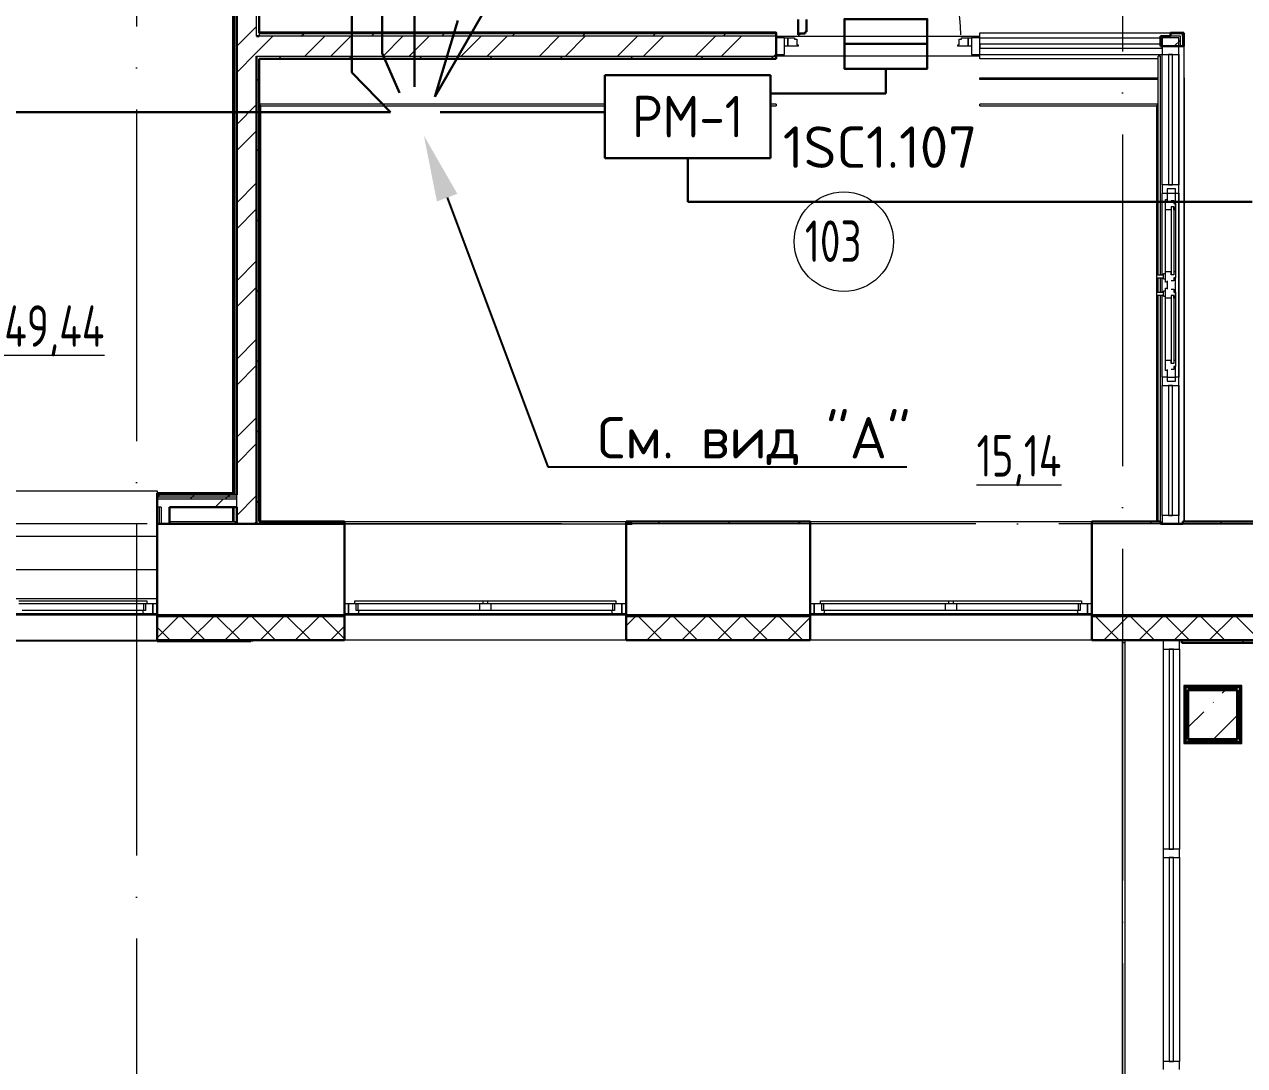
# Model space of a CAD drawing. Header units: millimetres. Extents: x -1073752 to 1436911, y -1379358 to 94781.
# Drawn here: x -1033743 to -1026380, y -920886 to -914608 of the extents above; entities that cross this region are included whole.
import ezdxf
from ezdxf import colors
from ezdxf.entities.mleader import LeaderData, LeaderLine
from ezdxf.enums import TextEntityAlignment as Align
from ezdxf.math import Vec2, Vec3

# ---------------------------------------------------------------- set-up
doc = ezdxf.new("R2010")
doc.units = ezdxf.units.MM
doc.set_wipeout_variables(frame=1)
doc.linetypes.add('ADSK_Линия сетки', pattern=[25, 20, -2.5, 0, -2.5])
for name, color, linetype, lineweight in [('_ Окна', 7, 'Continuous', 9), ('RC-Выноски', 7, 'Continuous', 0), ('RC-Прочее_оборудование', 1, 'Continuous', 30), ('АПС', 5, 'Continuous', 30), ('Витраж', 7, 'Continuous', 9), ('Двери', 252, 'Continuous', 9), ('Лестницы', 7, 'Continuous', 9), ('лс', 5, 'Continuous', 30), ('Марки помещений', 7, 'Continuous', 20), ('Несущие колонны', 7, 'Continuous', 18), ('Ограждение', 252, 'Continuous', 9), ('Окна', 7, 'Continuous', 9), ('Оси', 252, 'Continuous', 9), ('Панели витража', 7, 'Continuous', 9), ('Перекрытие', 252, 'Continuous', 18), ('Стены внутренние', 7, 'Continuous', 18), ('Стены наружные', 7, 'Continuous', 18), ('Стены штриховка', 7, 'Continuous', 9)]:
    doc.layers.add(name, color=color, linetype=linetype, lineweight=lineweight)
doc.layers.add('Двери открывание', color=7, linetype='Continuous', lineweight=9, true_color=0xc0c0c0)
doc.styles.add('GOST Common_3', font='', dxfattribs={"height": 3.5})
doc.styles.add('ICOCPEUR', font='isocpeur.ttf', dxfattribs={"height": 250})
doc.styles.add('ISOCPEUR', font='isocpeur.ttf', dxfattribs={"height": 250})
doc.styles.add('RubezhCAD', font='isocpeur.ttf')
doc.styles.get("Standard").update_dxf_attribs({"font": 'arial.ttf'})
doc.styles.get('GOST Common_3').set_extended_font_data('GOST 2.304 type A')
pattern_1 = [(0, (-46194.8, 96), (0, 600), []), (90, (-46194.8, 96), (-600, 4e-14), [])]

# ---------------------------------------------------------------- blocks, each defined once
blk = doc.blocks.new('1 этаж')
at = {"layer": 'Несущие колонны', "lineweight": 9, "true_color": 0x636466}
h = blk.add_hatch(dxfattribs=at)
h.set_pattern_fill('FP_10', color=251, angle=180, style=0, pattern_type=2)
h.set_pattern_definition([(45, (-32119.82, 96), (-224.5064, 224.5064), []), (45, (-31895.32, 96), (-224.5064, 224.5064), [396.875, -79.375, 3.353, -76.022])])
h.paths.add_polyline_path([(-34010.8, -21443.7), (-34010.8, -21143.7), (-34310.8, -21143.7), (-34310.8, -21443.7)])
at = {"layer": 'Ограждение', "true_color": 0x636466}
h = blk.add_hatch(dxfattribs=at)
h.set_pattern_fill('FP_25', color=251, style=0, pattern_type=2)
h.set_pattern_definition([(0, (-32119.8, 96), (0, 600), []), (90, (-32119.8, 96), (-600, 4e-14), [])])
h.paths.add_polyline_path([(-39500.4, -17183.7), (-36795.8, -17183.7), (-36795.8, -17178.7), (-39915.8, -17178.7), (-39915.8, -17183.7), (-39910.8, -17183.7)])
h = blk.add_hatch(dxfattribs=at)
h.set_pattern_fill('FP_29', color=251, style=0, pattern_type=2)
h.set_pattern_definition(pattern_1)
h.paths.add_polyline_path([(-35565.8, -17463.7), (-34490.8, -17463.7), (-34490.8, -17453.7), (-35565.8, -17453.7)])
h.paths.add_polyline_path([(-34335.8, -17458.7), (-34330.8, -17453.7), (-34335.8, -17453.7)])
h = blk.add_hatch(dxfattribs=at)
h.set_pattern_fill('FP_29', color=251, style=0, pattern_type=2)
h.set_pattern_definition(pattern_1)
h.paths.add_polyline_path([(-34335.8, -20128.7), (-34330.8, -20128.7), (-34330.8, -17453.7), (-34335.8, -17458.7), (-34335.8, -20123.7)])
at = {"layer": 'Стены наружные', "lineweight": 9, "true_color": 0x636466}
h = blk.add_hatch(dxfattribs=at)
h.set_pattern_fill('FP_41', color=251, style=0, pattern_type=2)
h.set_pattern_definition([(180, (-32119.82, 96), (-1e-14, -100), [])])
h.paths.add_polyline_path([(-66005.8, -20703.7), (-64730.8, -20703.7), (-64730.8, -20693.7), (-66005.8, -20693.7)])
h.paths.add_polyline_path([(2117.4, -20703.7), (2694.2, -20703.7), (2694.2, -20693.7), (1409.2, -20693.7), (1409.2, -20703.7)])
h.paths.add_polyline_path([(-63030.8, -20703.7), (-61880.8, -20703.7), (-61880.8, -20693.7), (-63030.8, -20693.7)])
h.paths.add_polyline_path([(-752.8, -20703.7), (-290.8, -20703.7), (-290.8, -20693.7), (-1390.8, -20693.7), (-1390.8, -20703.7)])
h.paths.add_polyline_path([(-60180.8, -20703.7), (-59050.8, -20703.7), (-59050.8, -20693.7), (-60180.8, -20693.7)])
h.paths.add_polyline_path([(-3623, -20703.7), (-3090.8, -20703.7), (-3090.8, -20693.7), (-4165.8, -20693.7), (-4165.8, -20703.7)])
h.paths.add_polyline_path([(-57350.8, -20703.7), (-56240.8, -20703.7), (-56240.8, -20693.7), (-57350.8, -20693.7)])
h.paths.add_polyline_path([(-5865.8, -20703.7), (-5865.8, -20693.7), (-6960.8, -20693.7), (-6960.8, -20703.7), (-6493.2, -20703.7)])
h.paths.add_polyline_path([(-54540.8, -20703.7), (-53450.8, -20703.7), (-53450.8, -20693.7), (-54540.8, -20693.7)])
h.paths.add_polyline_path([(-8660.8, -20703.7), (-8660.8, -20693.7), (-9765.8, -20693.7), (-9765.8, -20703.7), (-9363.4, -20703.7)])
h.paths.add_polyline_path([(-51750.8, -20703.7), (-50620.8, -20703.7), (-50620.8, -20693.7), (-51750.8, -20693.7)])
h.paths.add_polyline_path([(-11516, -20703.7), (-11465.8, -20703.7), (-11465.8, -20693.7), (-12545.8, -20693.7), (-12545.8, -20703.7), (-12233.6, -20703.7)])
h.paths.add_polyline_path([(-48920.8, -20703.7), (-47800.8, -20703.7), (-47800.8, -20693.7), (-48920.8, -20693.7)])
h.paths.add_polyline_path([(-14245.8, -20703.7), (-14245.8, -20693.7), (-15320.8, -20693.7), (-15320.8, -20703.7), (-14386.2, -20703.7)])
h.paths.add_polyline_path([(-46100.8, -20703.7), (-45030.8, -20703.7), (-45030.8, -20693.7), (-46100.8, -20693.7)])
h.paths.add_polyline_path([(-17256.4, -20703.7), (-17020.8, -20703.7), (-17020.8, -20693.7), (-18120.8, -20693.7), (-18120.8, -20703.7), (-17974, -20703.7)])
h.paths.add_polyline_path([(-43330.8, -20703.7), (-42230.8, -20703.7), (-42230.8, -20693.7), (-43330.8, -20693.7)])
h.paths.add_polyline_path([(-19820.8, -20703.7), (-19820.8, -20693.7), (-20920.8, -20693.7), (-20920.8, -20703.7), (-20126.6, -20703.7)])
h.paths.add_polyline_path([(-40530.8, -20703.7), (-39400.8, -20703.7), (-39400.8, -20693.7), (-40530.8, -20693.7)])
h.paths.add_polyline_path([(-22620.8, -20703.7), (-22620.8, -20693.7), (-23700.8, -20693.7), (-23700.8, -20703.7), (-22996.8, -20703.7)])
h.paths.add_polyline_path([(-25867, -20703.7), (-25400.8, -20703.7), (-25400.8, -20693.7), (-26500.8, -20693.7), (-26500.8, -20703.7), (-26498.8, -20703.7)])
h.paths.add_polyline_path([(-37700.8, -20703.7), (-36590.8, -20703.7), (-36590.8, -20693.7), (-37700.8, -20693.7)])
h.paths.add_polyline_path([(-28202.8, -20703.7), (-28200.8, -20703.7), (-28200.8, -20693.7), (-29240.8, -20693.7), (-29239.8, -20703.7), (-28378.4, -20703.7)])
h.paths.add_polyline_path([(-34890.8, -20703.7), (-33780.8, -20703.7), (-33780.8, -20693.7), (-34890.8, -20693.7)])
h.paths.add_polyline_path([(-30940.8, -20703.7), (-30940.8, -20693.7), (-32080.8, -20693.7), (-32079.8, -20703.7), (-31090.8, -20703.7)])
at = {"layer": '_ Окна', "color": 251, "lineweight": 18, "true_color": 0x636466}
for p, q in [((-34385.8, -18123.7), (-34435.8, -18123.7)), ((-34435.8, -18123.7), (-34435.8, -18194.7)), ((-34385.8, -18212.7), (-34385.8, -18123.7)), ((-34445.8, -18249.7), (-34445.8, -18187.7)), ((-34445.8, -18187.7), (-34435.8, -18187.7)), ((-34411.8, -18249.7), (-34445.8, -18249.7)), ((-34411.8, -18194.7), (-34395.8, -18194.7)), ((-34411.8, -18231.7), (-34411.8, -18249.7)), ((-34395.8, -18231.7), (-34411.8, -18231.7)), ((-34395.8, -18194.7), (-34395.8, -18212.7)), ((-34395.8, -18212.7), (-34385.8, -18212.7)), ((-34395.8, -18249.7), (-34395.8, -18231.7)), ((-34385.8, -18249.7), (-34395.8, -18249.7)), ((-34385.8, -18249.7), (-34385.8, -18212.7)), ((-34445.8, -18685.7), (-34445.8, -18623.7)), ((-34411.8, -18623.7), (-34445.8, -18623.7)), ((-34411.8, -18641.7), (-34411.8, -18623.7)), ((-34395.8, -18623.7), (-34395.8, -18641.7)), ((-34385.8, -18623.7), (-34395.8, -18623.7)), ((-34385.8, -18623.7), (-34385.8, -18660.7)), ((-34435.8, -18685.7), (-34445.8, -18685.7)), ((-34435.8, -18678.7), (-34435.8, -18728.7)), ((-34395.8, -18641.7), (-34411.8, -18641.7)), ((-34395.8, -18678.7), (-34411.8, -18678.7)), ((-34385.8, -18660.7), (-34395.8, -18660.7)), ((-34395.8, -18660.7), (-34395.8, -18678.7)), ((-34385.8, -18746.7), (-34385.8, -18660.7)), ((-34445.8, -18783.7), (-34445.8, -18721.7)), ((-34445.8, -18721.7), (-34435.8, -18721.7)), ((-34411.8, -18728.7), (-34395.8, -18728.7)), ((-34411.8, -18765.7), (-34411.8, -18783.7)), ((-34395.8, -18765.7), (-34411.8, -18765.7)), ((-34395.8, -18728.7), (-34395.8, -18746.7)), ((-34395.8, -18746.7), (-34385.8, -18746.7)), ((-34395.8, -18783.7), (-34395.8, -18765.7)), ((-34385.8, -18783.7), (-34385.8, -18746.7)), ((-34411.8, -18783.7), (-34445.8, -18783.7)), ((-34385.8, -18783.7), (-34395.8, -18783.7)), ((-34445.8, -19219.7), (-34445.8, -19157.7)), ((-34411.8, -19157.7), (-34445.8, -19157.7)), ((-34435.8, -19212.7), (-34435.8, -19283.7)), ((-34411.8, -19175.7), (-34411.8, -19157.7)), ((-34395.8, -19175.7), (-34411.8, -19175.7)), ((-34395.8, -19212.7), (-34411.8, -19212.7)), ((-34395.8, -19157.7), (-34395.8, -19175.7)), ((-34385.8, -19157.7), (-34395.8, -19157.7)), ((-34385.8, -19194.7), (-34395.8, -19194.7)), ((-34395.8, -19194.7), (-34395.8, -19212.7)), ((-34385.8, -19157.7), (-34385.8, -19194.7)), ((-34385.8, -19283.7), (-34385.8, -19194.7)), ((-34435.8, -19219.7), (-34445.8, -19219.7)), ((-34435.8, -19283.7), (-34385.8, -19283.7)), ((-40619.8, -20666.7), (-40615.2, -20683.7)), ((-40615.2, -20683.7), (-40555.8, -20683.7)), ((-40601.8, -20666.7), (-40613.8, -20666.7)), ((-40601.8, -20625.7), (-40601.8, -20666.7)), ((-40555.8, -20625.7), (-40593.8, -20625.7)), ((-40555.8, -20683.7), (-40555.8, -20625.7)), ((-39337.8, -20625.7), (-39375.8, -20625.7)), ((-39375.8, -20625.7), (-39375.8, -20683.7)), ((-39375.8, -20683.7), (-39316.4, -20683.7)), ((-39329.8, -20666.7), (-39329.8, -20625.7)), ((-39317.8, -20666.7), (-39329.8, -20666.7)), ((-39316.4, -20683.7), (-39311.8, -20666.7)), ((-37789.8, -20666.7), (-37785.2, -20683.7)), ((-37785.2, -20683.7), (-37725.8, -20683.7)), ((-37771.8, -20666.7), (-37783.8, -20666.7)), ((-37771.8, -20625.7), (-37771.8, -20666.7)), ((-37725.8, -20625.7), (-37763.8, -20625.7)), ((-37725.8, -20683.7), (-37725.8, -20625.7)), ((-36527.8, -20625.7), (-36565.8, -20625.7)), ((-36565.8, -20625.7), (-36565.8, -20683.7)), ((-36565.8, -20683.7), (-36506.4, -20683.7)), ((-36519.8, -20666.7), (-36519.8, -20625.7)), ((-36507.8, -20666.7), (-36519.8, -20666.7)), ((-36506.4, -20683.7), (-36501.8, -20666.7)), ((-34979.8, -20666.7), (-34975.2, -20683.7)), ((-34975.2, -20683.7), (-34915.8, -20683.7)), ((-34961.8, -20666.7), (-34973.8, -20666.7)), ((-34961.8, -20625.7), (-34961.8, -20666.7)), ((-34915.8, -20625.7), (-34953.8, -20625.7)), ((-34915.8, -20683.7), (-34915.8, -20625.7))]:
    blk.add_line(p, q, dxfattribs=at)
at = {"layer": '_ Окна', "color": 251, "true_color": 0x636466}
for p, q in [((-34435.8, -18148.7), (-34385.8, -18148.7)), ((-34411.8, -18231.7), (-34411.8, -18641.7)), ((-34395.8, -18231.7), (-34395.8, -18641.7)), ((-34411.8, -18765.7), (-34411.8, -19175.7)), ((-34395.8, -18765.7), (-34395.8, -19175.7)), ((-34435.8, -19258.7), (-34385.8, -19258.7)), ((-40530.8, -20625.7), (-40555.8, -20625.7)), ((-40555.8, -20625.7), (-40555.8, -20683.7)), ((-40555.8, -20683.7), (-40530.8, -20683.7)), ((-39375.8, -20625.7), (-39400.8, -20625.7)), ((-39400.8, -20683.7), (-39375.8, -20683.7)), ((-39375.8, -20683.7), (-39375.8, -20625.7)), ((-37700.8, -20625.7), (-37725.8, -20625.7)), ((-37725.8, -20625.7), (-37725.8, -20683.7)), ((-37725.8, -20683.7), (-37700.8, -20683.7)), ((-36565.8, -20625.7), (-36590.8, -20625.7)), ((-36590.8, -20683.7), (-36565.8, -20683.7)), ((-36565.8, -20683.7), (-36565.8, -20625.7)), ((-34890.8, -20625.7), (-34915.8, -20625.7)), ((-34915.8, -20625.7), (-34915.8, -20683.7)), ((-34915.8, -20683.7), (-34890.8, -20683.7))]:
    blk.add_line(p, q, dxfattribs=at)
at = {"layer": 'Витраж', "color": 251, "lineweight": 18, "true_color": 0x636466, "extrusion": (0, 0, -1)}
for p, q in [((-36745.8, -17213.7), (-36795.8, -17213.7)), ((-36795.8, -17213.7), (-36795.8, -17313.7)), ((-35565.8, -17213.7), (-35615.8, -17213.7)), ((-35565.8, -17313.7), (-35565.8, -17213.7)), ((-36745.8, -17313.7), (-36745.8, -17263.7)), ((-35615.8, -17263.7), (-35615.8, -17313.7)), ((-36795.8, -17313.7), (-36745.8, -17313.7)), ((-35615.8, -17313.7), (-35565.8, -17313.7)), ((-34465.8, -18098.7), (-34465.8, -18148.7)), ((-34365.8, -18098.7), (-34465.8, -18098.7)), ((-34365.8, -18148.7), (-34365.8, -18098.7)), ((-34465.8, -18148.7), (-34435.8, -18148.7)), ((-34385.8, -18148.7), (-34365.8, -18148.7)), ((-34465.8, -19258.7), (-34465.8, -19308.7)), ((-34435.8, -19258.7), (-34465.8, -19258.7)), ((-34365.8, -19258.7), (-34385.8, -19258.7)), ((-34365.8, -19308.7), (-34365.8, -19258.7)), ((-34465.8, -19308.7), (-34365.8, -19308.7)), ((-34465.8, -20093.7), (-34465.8, -20143.7)), ((-34365.8, -20093.7), (-34465.8, -20093.7)), ((-34365.8, -20143.7), (-34365.8, -20093.7)), ((-34465.8, -20143.7), (-34365.8, -20143.7)), ((-34360.8, -20849.7), (-34460.8, -20849.7)), ((-34460.8, -20849.7), (-34460.8, -20899.7)), ((-34460.8, -20899.7), (-34360.8, -20899.7)), ((-34360.8, -20899.7), (-34360.8, -20849.7)), ((-34360.8, -22104.7), (-34460.8, -22104.7)), ((-34460.8, -22104.7), (-34460.8, -22154.7)), ((-34460.8, -22154.7), (-34360.8, -22154.7)), ((-34360.8, -22154.7), (-34360.8, -22104.7)), ((-34360.8, -23384.7), (-34460.8, -23384.7)), ((-34460.8, -23384.7), (-34460.8, -23434.7)), ((-34360.8, -23434.7), (-34360.8, -23384.7))]:
    blk.add_line(p, q, dxfattribs=at)
at = {"layer": 'Витраж', "color": 251, "true_color": 0x636466}
for p, q in [((-35565.8, -17213.7), (-34475.8, -17213.7)), ((-35565.8, -17313.7), (-34465.8, -17313.7)), ((-34465.8, -18098.7), (-34465.8, -17313.7)), ((-34465.8, -18098.7), (-34465.8, -17313.7)), ((-34365.8, -17313.7), (-34365.8, -18098.7)), ((-34365.8, -18098.7), (-34365.8, -17313.7)), ((-34465.8, -18643.2), (-34465.8, -18148.7)), ((-34465.8, -18643.2), (-34465.8, -18148.7)), ((-34365.8, -18148.7), (-34365.8, -19258.7)), ((-34365.8, -19258.7), (-34365.8, -18148.7)), ((-34465.8, -18748.2), (-34465.8, -18659.2)), ((-34465.8, -18748.2), (-34465.8, -18659.2)), ((-34465.8, -19258.7), (-34465.8, -18764.2)), ((-34465.8, -19258.7), (-34465.8, -18764.2)), ((-34465.8, -20093.7), (-34465.8, -19308.7)), ((-34465.8, -20093.7), (-34465.8, -19308.7)), ((-34365.8, -19308.7), (-34365.8, -20093.7)), ((-34365.8, -20093.7), (-34365.8, -19308.7)), ((-34460.8, -20899.7), (-34460.8, -22104.7)), ((-34360.8, -20899.7), (-34360.8, -22104.7)), ((-34460.8, -22154.7), (-34460.8, -23384.7)), ((-34360.8, -22154.7), (-34360.8, -23384.7))]:
    blk.add_line(p, q, dxfattribs=at)
at = {"layer": 'Витраж', "color": 251, "lineweight": 18, "true_color": 0x636466}
for p, q in [((-34465.8, -17213.7), (-34465.8, -17313.7)), ((-34365.8, -17213.7), (-34465.8, -17213.7)), ((-34365.8, -17313.7), (-34365.8, -17213.7)), ((-34465.8, -17313.7), (-34365.8, -17313.7))]:
    blk.add_line(p, q, dxfattribs=at)
at = {"layer": 'Двери', "color": 251, "lineweight": 30, "true_color": 0x636466}
for p, q in [((-36661.8, -17195.7), (-36661.8, -17101.7)), ((-36611.8, -17101.7), (-36611.8, -17177.7)), ((-36653.8, -17195.7), (-36661.8, -17195.7)), ((-36653.8, -17186.7), (-36653.8, -17195.7)), ((-36619.8, -17186.7), (-36653.8, -17186.7)), ((-36619.8, -17177.7), (-36619.8, -17186.7)), ((-36611.8, -17177.7), (-36619.8, -17177.7))]:
    blk.add_line(p, q, dxfattribs=at)
at = {"layer": 'Двери', "color": 251, "true_color": 0x636466}
for p, q in [((-36745.8, -17213.7), (-36725.8, -17213.7)), ((-36745.8, -17263.7), (-36745.8, -17213.7)), ((-36725.8, -17213.7), (-36725.8, -17263.7)), ((-36725.8, -17213.7), (-36684.8, -17213.7)), ((-36725.8, -17263.7), (-36725.8, -17213.7)), ((-36684.8, -17213.7), (-36684.8, -17221.7)), ((-36684.8, -17221.7), (-36670.8, -17221.7)), ((-36670.8, -17221.7), (-36670.8, -17255.7)), ((-35690.8, -17221.7), (-35676.8, -17221.7)), ((-35690.8, -17255.7), (-35690.8, -17221.7)), ((-35676.8, -17221.7), (-35676.8, -17213.7)), ((-35676.8, -17213.7), (-35635.8, -17213.7)), ((-35635.8, -17213.7), (-35615.8, -17213.7)), ((-35635.8, -17263.7), (-35635.8, -17213.7)), ((-35635.8, -17213.7), (-35635.8, -17263.7)), ((-35615.8, -17213.7), (-35615.8, -17263.7)), ((-36725.8, -17263.7), (-36745.8, -17263.7)), ((-36661.8, -17263.7), (-36725.8, -17263.7)), ((-36670.8, -17255.7), (-36661.8, -17255.7)), ((-36661.8, -17255.7), (-36661.8, -17263.7)), ((-35699.8, -17255.7), (-35690.8, -17255.7)), ((-35699.8, -17263.7), (-35699.8, -17255.7)), ((-35635.8, -17263.7), (-35699.8, -17263.7)), ((-35615.8, -17263.7), (-35635.8, -17263.7))]:
    blk.add_line(p, q, dxfattribs=at)
at = {"layer": 'Двери открывание', "color": 251, "true_color": 0x636466}
blk.add_arc((-36679.8, -17195.7), 998, 0, 88.96655, dxfattribs=at)
at = {"layer": 'Лестницы', "color": 251, "true_color": 0x636466}
for p, q in [((-34690.8, -20845.7), (-34690.8, -24413.8)), ((-34460.8, -20849.7), (-34460.8, -20845.7))]:
    blk.add_line(p, q, dxfattribs=at)
at = {"layer": 'Марки помещений', "color": 251, "true_color": 0x636466}
blk.add_circle((-36387.1, -18441.9), 300, dxfattribs=at)
at = {"layer": 'Несущие колонны', "color": 251, "lineweight": 40, "true_color": 0x636466}
for p, q in [((-34310.8, -21143.7), (-34310.8, -21443.7)), ((-34010.8, -21143.7), (-34310.8, -21143.7)), ((-34310.8, -21443.7), (-34310.8, -21143.7)), ((-34310.8, -21143.7), (-34010.8, -21143.7)), ((-34010.8, -21443.7), (-34010.8, -21143.7)), ((-34010.8, -21143.7), (-34010.8, -21443.7)), ((-34310.8, -21443.7), (-34010.8, -21443.7)), ((-34010.8, -21443.7), (-34310.8, -21443.7))]:
    blk.add_line(p, q, dxfattribs=at)
at = {"layer": 'Ограждение', "color": 251, "true_color": 0x636466}
for p, q in [((-40075.8, -15478.7), (-40075.8, -19958.8)), ((-36795.8, -17178.7), (-39915.8, -17178.7)), ((-36795.8, -17178.7), (-36795.8, -17183.7)), ((-35565.8, -17463.7), (-35565.8, -17453.7)), ((-35565.8, -17453.7), (-34490.8, -17453.7)), ((-34490.8, -17463.7), (-35565.8, -17463.7)), ((-34335.8, -17453.7), (-34330.8, -17453.7)), ((-34330.8, -17453.7), (-34335.8, -17458.7)), ((-34330.8, -20128.7), (-34330.8, -17453.7)), ((-36795.8, -17613.7), (-39915.8, -17613.7)), ((-39915.8, -17613.7), (-39905.8, -17623.7)), ((-39905.8, -17623.7), (-36795.8, -17623.7)), ((-39905.8, -20128.7), (-39905.8, -17623.7)), ((-36795.8, -17613.7), (-36795.8, -17623.7)), ((-35565.8, -17623.7), (-35565.8, -17613.7)), ((-34490.8, -17613.7), (-35565.8, -17613.7)), ((-35565.8, -17623.7), (-34500.8, -17623.7)), ((-34490.8, -17613.7), (-34500.8, -17623.7)), ((-34500.8, -17623.7), (-34500.8, -20128.7)), ((-42230.8, -19943.7), (-40530.8, -19943.7)), ((-40530.8, -19943.7), (-40530.8, -19958.7)), ((-40075.8, -20043.7), (-40075.8, -20128.7)), ((-40065.8, -20128.7), (-40065.8, -20043.7)), ((-42230.8, -20218.7), (-40530.8, -20218.7)), ((-42230.8, -20418.7), (-40530.8, -20418.7)), ((-42230.8, -20593.7), (-40530.8, -20593.7)), ((-34335.8, -21118.7), (-34335.8, -21468.7)), ((-33985.8, -21118.7), (-34335.8, -21118.7)), ((-34325.8, -21128.7), (-34335.8, -21118.7)), ((-33985.8, -21118.7), (-33995.8, -21128.7)), ((-33985.8, -21468.7), (-33985.8, -21118.7)), ((-34335.8, -21468.7), (-34325.8, -21458.7)), ((-34335.8, -21468.7), (-33985.8, -21468.7)), ((-33985.8, -21468.7), (-33995.8, -21458.7))]:
    blk.add_line(p, q, dxfattribs=at)
at = {"layer": 'Окна', "color": 251, "true_color": 0x636466}
for p, q in [((-34445.8, -18623.7), (-34445.8, -18249.7)), ((-34385.8, -18212.7), (-34385.8, -18660.7)), ((-34385.8, -18249.7), (-34385.8, -18623.7)), ((-34498.8, -18659.2), (-34498.8, -18643.2)), ((-34458.8, -18643.2), (-34498.8, -18643.2)), ((-34498.8, -18659.2), (-34458.8, -18659.2)), ((-34458.8, -18666.2), (-34458.8, -18636.2)), ((-34445.8, -18636.2), (-34458.8, -18636.2)), ((-34458.8, -18666.2), (-34445.8, -18666.2)), ((-34498.8, -18764.2), (-34498.8, -18748.2)), ((-34458.8, -18748.2), (-34498.8, -18748.2)), ((-34498.8, -18764.2), (-34458.8, -18764.2)), ((-34458.8, -18771.2), (-34458.8, -18741.2)), ((-34445.8, -18741.2), (-34458.8, -18741.2)), ((-34458.8, -18771.2), (-34445.8, -18771.2)), ((-34385.8, -18746.7), (-34385.8, -19194.7)), ((-34445.8, -19157.7), (-34445.8, -18783.7)), ((-34385.8, -18783.7), (-34385.8, -19157.7)), ((-41365.8, -20608.7), (-40593.8, -20608.7)), ((-40593.8, -20608.7), (-40593.8, -20625.7)), ((-39337.8, -20608.7), (-38565.8, -20608.7)), ((-39337.8, -20625.7), (-39337.8, -20608.7)), ((-38565.8, -20608.7), (-38535.8, -20608.7)), ((-38565.8, -20608.7), (-38565.8, -20625.7)), ((-38535.8, -20608.7), (-37763.8, -20608.7)), ((-38535.8, -20625.7), (-38535.8, -20608.7)), ((-37763.8, -20608.7), (-37763.8, -20625.7)), ((-36527.8, -20608.7), (-35755.8, -20608.7)), ((-36527.8, -20625.7), (-36527.8, -20608.7)), ((-35755.8, -20608.7), (-35725.8, -20608.7)), ((-35755.8, -20608.7), (-35755.8, -20625.7)), ((-35725.8, -20608.7), (-34953.8, -20608.7)), ((-35725.8, -20625.7), (-35725.8, -20608.7)), ((-34953.8, -20608.7), (-34953.8, -20625.7)), ((-42146.4, -20683.7), (-40615.2, -20683.7)), ((-40593.8, -20625.7), (-41365.8, -20625.7)), ((-40613.8, -20666.7), (-41345.8, -20666.7)), ((-40613.8, -20625.7), (-40613.8, -20666.7)), ((-38565.8, -20625.7), (-39337.8, -20625.7)), ((-39317.8, -20666.7), (-39317.8, -20625.7)), ((-38585.8, -20666.7), (-39317.8, -20666.7)), ((-39316.4, -20683.7), (-37785.2, -20683.7)), ((-38585.8, -20625.7), (-38585.8, -20666.7)), ((-38515.8, -20666.7), (-38585.8, -20666.7)), ((-38535.8, -20625.7), (-38565.8, -20625.7)), ((-37763.8, -20625.7), (-38535.8, -20625.7)), ((-38515.8, -20666.7), (-38515.8, -20625.7)), ((-37783.8, -20666.7), (-38515.8, -20666.7)), ((-37783.8, -20625.7), (-37783.8, -20666.7)), ((-35755.8, -20625.7), (-36527.8, -20625.7)), ((-36507.8, -20666.7), (-36507.8, -20625.7)), ((-35775.8, -20666.7), (-36507.8, -20666.7)), ((-36506.4, -20683.7), (-34975.2, -20683.7)), ((-35775.8, -20625.7), (-35775.8, -20666.7)), ((-35705.8, -20666.7), (-35775.8, -20666.7)), ((-35725.8, -20625.7), (-35755.8, -20625.7)), ((-34953.8, -20625.7), (-35725.8, -20625.7)), ((-35705.8, -20666.7), (-35705.8, -20625.7)), ((-34973.8, -20666.7), (-35705.8, -20666.7)), ((-34973.8, -20625.7), (-34973.8, -20666.7))]:
    blk.add_line(p, q, dxfattribs=at)
at = {"layer": 'Оси', "color": 251, "linetype": 'ADSK_Линия сетки', "ltscale": 100, "true_color": 0x636466}
for p, q in [((-34705.8, 32206.9), (-34705.8, -33769.9)), ((-40655.8, -2643.7), (-40655.8, -33769.9)), ((4411.5, -20143.7), (-72528.1, -20143.7))]:
    blk.add_line(p, q, dxfattribs=at)
at = {"layer": 'Панели витража', "color": 251, "lineweight": 18, "true_color": 0x636466}
for p, q in [((-34465.8, -17251.2), (-35565.8, -17251.2)), ((-35565.8, -17251.2), (-35565.8, -17276.2)), ((-35565.8, -17276.2), (-34465.8, -17276.2)), ((-34465.8, -17276.2), (-34465.8, -17251.2)), ((-34428.3, -17313.7), (-34428.3, -18098.7)), ((-34403.3, -17313.7), (-34428.3, -17313.7)), ((-34403.3, -18098.7), (-34403.3, -17313.7)), ((-34428.3, -18098.7), (-34403.3, -18098.7)), ((-34428.3, -19308.7), (-34428.3, -20093.7)), ((-34403.3, -19308.7), (-34428.3, -19308.7)), ((-34403.3, -20093.7), (-34403.3, -19308.7)), ((-34428.3, -20093.7), (-34403.3, -20093.7)), ((-34398.3, -20899.7), (-34423.3, -20899.7)), ((-34423.3, -20899.7), (-34423.3, -22104.7)), ((-34398.3, -22104.7), (-34398.3, -20899.7)), ((-34423.3, -22104.7), (-34398.3, -22104.7)), ((-34398.3, -22154.7), (-34423.3, -22154.7)), ((-34423.3, -22154.7), (-34423.3, -23384.7)), ((-34398.3, -23384.7), (-34398.3, -22154.7)), ((-34423.3, -23384.7), (-34398.3, -23384.7))]:
    blk.add_line(p, q, dxfattribs=at)
at = {"layer": 'Перекрытие', "color": 251, "ltscale": 100, "true_color": 0x636466}
blk.add_line((-34360.8, -20845.7), (-34360.8, -20849.7), dxfattribs=at)
at = {"layer": 'Стены внутренние', "color": 251, "lineweight": 30, "true_color": 0x636466}
for p, q in [((-40530.8, -20143.7), (-40530.8, -20693.7)), ((-40050.8, -20143.7), (-40455.8, -20143.7)), ((-39400.8, -20693.7), (-39400.8, -20143.7)), ((-37663.3, -20143.7), (-37700.8, -20143.7)), ((-37700.8, -20143.7), (-37700.8, -20693.7)), ((-36590.8, -20693.7), (-36590.8, -20143.7)), ((-34890.8, -20143.7), (-34890.8, -20693.7)), ((-34340.8, -20143.7), (-34475.8, -20143.7)), ((-40530.8, -20693.7), (-39400.8, -20693.7)), ((-40530.8, -20703.7), (-40530.8, -20845.7)), ((-39400.8, -20845.7), (-39400.8, -20703.7)), ((-37700.8, -20693.7), (-36590.8, -20693.7)), ((-37700.8, -20703.7), (-37700.8, -20845.7)), ((-36590.8, -20845.7), (-36590.8, -20703.7)), ((-34890.8, -20693.7), (-33780.8, -20693.7)), ((-34890.8, -20703.7), (-34890.8, -20845.7)), ((-40530.8, -20845.7), (-39400.8, -20845.7)), ((-37700.8, -20845.7), (-36590.8, -20845.7)), ((-34890.8, -20845.7), (-34348.3, -20845.7))]:
    blk.add_line(p, q, dxfattribs=at)
at = {"layer": 'Стены внутренние', "color": 251, "true_color": 0x636466}
for p, q in [((-39400.8, -20143.7), (-37700.8, -20143.7)), ((-36590.8, -20143.7), (-37663.3, -20143.7)), ((-34475.8, -20143.7), (-34890.8, -20143.7)), ((-33735.8, -20143.7), (-34340.8, -20143.7)), ((-40530.8, -20693.7), (-42230.8, -20693.7)), ((-37700.8, -20693.7), (-39400.8, -20693.7)), ((-34890.8, -20693.7), (-36590.8, -20693.7)), ((-37700.8, -20845.7), (-39400.8, -20845.7)), ((-34890.8, -20845.7), (-36590.8, -20845.7))]:
    blk.add_line(p, q, dxfattribs=at)
at = {"layer": 'Стены внутренние', "color": 251, "linetype": 'Continuous', "lineweight": 9, "true_color": 0x636466}
for p, q in [((-40528.8, -20828.8), (-40403.8, -20703.7)), ((-40242.2, -20843.7), (-40382.2, -20703.7)), ((-40331.6, -20843.7), (-40191.6, -20703.7)), ((-40030.1, -20843.7), (-40170.1, -20703.7)), ((-40119.5, -20843.7), (-39979.5, -20703.7)), ((-39817.9, -20843.7), (-39957.9, -20703.7)), ((-39907.4, -20843.7), (-39767.4, -20703.7)), ((-39605.8, -20843.7), (-39745.8, -20703.7)), ((-39695.2, -20843.7), (-39555.2, -20703.7)), ((-39402.8, -20834.6), (-39533.7, -20703.7)), ((-39483.1, -20843.7), (-39400.8, -20761.4)), ((-37700.8, -20758.5), (-37646, -20703.7)), ((-37484.5, -20843.7), (-37624.5, -20703.7)), ((-37573.9, -20843.7), (-37433.9, -20703.7)), ((-37272.3, -20843.7), (-37412.3, -20703.7)), ((-37361.8, -20843.7), (-37221.8, -20703.7)), ((-37060.2, -20843.7), (-37200.2, -20703.7)), ((-37149.7, -20843.7), (-37009.7, -20703.7)), ((-36848.1, -20843.7), (-36988.1, -20703.7)), ((-36937.5, -20843.7), (-36797.5, -20703.7)), ((-36635.9, -20843.7), (-36775.9, -20703.7)), ((-36725.4, -20843.7), (-36592.8, -20711.1)), ((-34888.8, -20704.2), (-34888.3, -20703.7)), ((-34726.7, -20843.7), (-34866.7, -20703.7)), ((-34816.2, -20843.7), (-34676.2, -20703.7)), ((-34514.6, -20843.7), (-34654.6, -20703.7)), ((-34604.1, -20843.7), (-34464.1, -20703.7)), ((-34302.5, -20843.7), (-34442.5, -20703.7)), ((-34391.9, -20843.7), (-34251.9, -20703.7)), ((-34090.4, -20843.7), (-34230.4, -20703.7)), ((-34179.8, -20843.7), (-34039.8, -20703.7)), ((-33878.2, -20843.7), (-34018.2, -20703.7)), ((-40454.3, -20843.7), (-40530.8, -20767.2)), ((-40530.8, -20833.6), (-40528.8, -20833.6)), ((-40495.3, -20845.7), (-40496.4, -20843.7)), ((-39908.7, -20845.7), (-39909.8, -20843.7)), ((-37696.6, -20843.7), (-37700.8, -20839.5)), ((-37093.1, -20845.7), (-37094.2, -20843.7)), ((-34629.4, -20845.7), (-34630.6, -20843.7))]:
    blk.add_line(p, q, dxfattribs=at)
at = {"layer": 'Стены наружные', "color": 251, "lineweight": 30, "true_color": 0x636466}
for p, q in [((-39915.8, -17183.7), (-39915.8, -13823.7)), ((-40050.8, -14513.7), (-40050.8, -19968.7)), ((-40070.8, -15203.7), (-40070.8, -19958.7)), ((-40065.8, -15203.7), (-40065.8, -19963.7)), ((-39915.8, -17203.7), (-39930.8, -17203.7)), ((-36795.8, -17183.7), (-39915.8, -17183.7)), ((-36795.8, -17338.7), (-36795.8, -17183.7)), ((-34475.8, -17203.7), (-34475.8, -17263.7)), ((-34415.8, -17203.7), (-34475.8, -17203.7)), ((-34415.8, -17183.7), (-34415.8, -17203.7)), ((-34335.8, -17183.7), (-34415.8, -17183.7)), ((-34340.8, -17203.7), (-34340.8, -17188.7)), ((-34335.8, -17263.7), (-34335.8, -17183.7)), ((-34475.8, -17263.7), (-34335.8, -17263.7)), ((-39930.8, -20143.7), (-39930.8, -17323.7)), ((-39915.8, -17338.7), (-36795.8, -17338.7)), ((-39915.8, -20128.7), (-39915.8, -17338.7)), ((-40530.8, -19958.7), (-40530.8, -20143.7)), ((-40070.8, -19958.7), (-40530.8, -19958.7)), ((-40455.8, -20043.7), (-40050.8, -20043.7)), ((-40455.8, -20143.7), (-40455.8, -20043.7)), ((-40050.8, -20043.7), (-40050.8, -20143.7)), ((-40530.8, -20143.7), (-40455.8, -20143.7)), ((-40050.8, -20143.7), (-39400.8, -20143.7)), ((-39400.8, -20128.7), (-39915.8, -20128.7)), ((-39400.8, -20143.7), (-39400.8, -20128.7)), ((-36590.8, -20128.7), (-37700.8, -20128.7)), ((-37700.8, -20128.7), (-37700.8, -20143.7)), ((-36590.8, -20143.7), (-36590.8, -20128.7)), ((-34475.8, -20128.7), (-34890.8, -20128.7)), ((-34890.8, -20128.7), (-34890.8, -20143.7)), ((-34475.8, -20143.7), (-34475.8, -20128.7)), ((-33780.8, -20128.7), (-34340.8, -20128.7)), ((-34340.8, -20128.7), (-34340.8, -20143.7)), ((-39400.8, -20693.7), (-40530.8, -20693.7)), ((-40530.8, -20693.7), (-40530.8, -20703.7)), ((-39400.8, -20703.7), (-39400.8, -20693.7)), ((-36590.8, -20693.7), (-37700.8, -20693.7)), ((-37700.8, -20693.7), (-37700.8, -20703.7)), ((-36590.8, -20703.7), (-36590.8, -20693.7)), ((-33780.8, -20693.7), (-34890.8, -20693.7)), ((-34890.8, -20693.7), (-34890.8, -20703.7)), ((-40530.8, -20845.7), (-40530.8, -20850.7)), ((-40530.8, -20850.7), (-39965.8, -20850.7)), ((-39965.8, -20850.7), (-39965.8, -20845.7)), ((-33780.8, -20845.7), (-34348.3, -20845.7)), ((-34348.3, -20845.7), (-34348.3, -20860.7)), ((-34348.3, -20860.7), (-33780.8, -20860.7)), ((-33995.8, -21128.7), (-34325.8, -21128.7)), ((-34325.8, -21128.7), (-34325.8, -21458.7)), ((-33995.8, -21458.7), (-33995.8, -21128.7)), ((-34325.8, -21458.7), (-33995.8, -21458.7))]:
    blk.add_line(p, q, dxfattribs=at)
at = {"layer": 'Стены наружные', "color": 251, "linetype": 'Continuous', "lineweight": 9, "true_color": 0x636466}
for p, q in [((-40050.3, -17263.7), (-39930.8, -17144.2)), ((-40070.8, -17188.8), (-40065.8, -17183.8)), ((-39930.8, -17301.4), (-39833.1, -17203.7)), ((-39858.6, -17188.7), (-39853.6, -17183.7)), ((-39787.9, -17188.7), (-39782.9, -17183.7)), ((-39717.2, -17188.7), (-39712.2, -17183.7)), ((-39661.5, -17203.7), (-39646.5, -17188.7)), ((-39646.5, -17188.7), (-39641.5, -17183.7)), ((-39638.8, -17323.7), (-39518.8, -17203.7)), ((-39575.8, -17188.7), (-39570.8, -17183.7)), ((-39505.1, -17188.7), (-39500.1, -17183.7)), ((-39481.7, -17323.7), (-39361.7, -17203.7)), ((-39434.3, -17188.7), (-39429.3, -17183.7)), ((-39363.6, -17188.7), (-39358.6, -17183.7)), ((-39292.9, -17188.7), (-39287.9, -17183.7)), ((-39237.2, -17203.7), (-39222.2, -17188.7)), ((-39222.2, -17188.7), (-39217.2, -17183.7)), ((-39167.4, -17323.7), (-39047.4, -17203.7)), ((-39151.5, -17188.7), (-39146.5, -17183.7)), ((-39080.8, -17188.7), (-39075.8, -17183.7)), ((-39010.2, -17323.7), (-38890.2, -17203.7)), ((-39010.1, -17188.7), (-39005.1, -17183.7)), ((-38939.4, -17188.7), (-38934.4, -17183.7)), ((-38868.7, -17188.7), (-38863.7, -17183.7)), ((-38813, -17203.7), (-38798, -17188.7)), ((-38798, -17188.7), (-38793, -17183.7)), ((-38727.2, -17188.7), (-38722.2, -17183.7)), ((-38695.9, -17323.7), (-38575.9, -17203.7)), ((-38656.5, -17188.7), (-38651.5, -17183.7)), ((-38585.8, -17188.7), (-38580.8, -17183.7)), ((-38538.7, -17323.7), (-38418.7, -17203.7)), ((-38515.1, -17188.7), (-38510.1, -17183.7)), ((-38444.4, -17188.7), (-38439.4, -17183.7)), ((-38388.7, -17203.7), (-38373.7, -17188.7)), ((-38373.7, -17188.7), (-38368.7, -17183.7)), ((-38303, -17188.7), (-38298, -17183.7)), ((-38232.3, -17188.7), (-38227.3, -17183.7)), ((-38224.4, -17323.7), (-38104.4, -17203.7)), ((-38161.6, -17188.7), (-38156.6, -17183.7)), ((-38090.8, -17188.7), (-38085.8, -17183.7)), ((-38067.3, -17323.7), (-37947.3, -17203.7)), ((-38020.1, -17188.7), (-38015.1, -17183.7)), ((-37964.4, -17203.7), (-37949.4, -17188.7)), ((-37949.4, -17188.7), (-37944.4, -17183.7)), ((-37878.7, -17188.7), (-37873.7, -17183.7)), ((-37808, -17188.7), (-37803, -17183.7)), ((-37753, -17323.7), (-37633, -17203.7)), ((-37737.3, -17188.7), (-37732.3, -17183.7)), ((-37666.6, -17188.7), (-37661.6, -17183.7)), ((-37595.9, -17188.7), (-37590.9, -17183.7)), ((-37595.8, -17323.7), (-37475.8, -17203.7)), ((-37540.2, -17203.7), (-37525.2, -17188.7)), ((-37525.2, -17188.7), (-37520.2, -17183.7)), ((-37454.5, -17188.7), (-37449.5, -17183.7)), ((-37383.7, -17188.7), (-37378.7, -17183.7)), ((-37313, -17188.7), (-37308, -17183.7)), ((-37281.5, -17323.7), (-37161.5, -17203.7)), ((-37242.3, -17188.7), (-37237.3, -17183.7)), ((-37171.6, -17188.7), (-37166.6, -17183.7)), ((-37124.4, -17323.7), (-37004.4, -17203.7)), ((-37115.9, -17203.7), (-37100.9, -17188.7)), ((-37100.9, -17188.7), (-37095.9, -17183.7)), ((-37030.2, -17188.7), (-37025.2, -17183.7)), ((-36959.5, -17188.7), (-36954.5, -17183.7)), ((-36888.8, -17188.7), (-36883.8, -17183.7)), ((-36818.1, -17188.7), (-36813.1, -17183.7)), ((-34413.9, -17188.7), (-34408.9, -17183.7)), ((-34392.7, -17263.7), (-34355.8, -17226.8)), ((-34343.2, -17188.7), (-34338.2, -17183.7)), ((-40070.8, -17259.5), (-40065.8, -17254.5)), ((-40050.8, -17264.2), (-40050.3, -17263.7)), ((-40050.8, -17421.4), (-39930.8, -17301.4)), ((-34340.8, -17257.1), (-34335.8, -17252.1)), ((-40070.8, -17330.2), (-40065.8, -17325.2)), ((-39796.5, -17338.7), (-39781.5, -17323.7)), ((-39372.2, -17338.7), (-39357.2, -17323.7)), ((-38948, -17338.7), (-38933, -17323.7)), ((-38523.7, -17338.7), (-38508.7, -17323.7)), ((-38099.4, -17338.7), (-38084.4, -17323.7)), ((-37675.2, -17338.7), (-37660.2, -17323.7)), ((-37250.9, -17338.7), (-37235.9, -17323.7)), ((-36826.6, -17338.7), (-36811.6, -17323.7)), ((-36810, -17323.7), (-36795.8, -17309.5)), ((-40070.8, -17400.9), (-40065.8, -17395.9)), ((-40070.8, -17471.6), (-40065.8, -17466.6)), ((-39930.8, -17473.1), (-39915.8, -17458.1)), ((-40070.8, -17542.3), (-40065.8, -17537.3)), ((-40070.8, -17613.1), (-40065.8, -17608.1)), ((-40050.8, -17735.7), (-39930.8, -17615.7)), ((-40070.8, -17683.8), (-40065.8, -17678.8)), ((-40070.8, -17754.5), (-40065.8, -17749.5)), ((-40050.8, -17892.9), (-39930.8, -17772.9)), ((-40070.8, -17825.2), (-40065.8, -17820.2)), ((-40070.8, -17895.9), (-40065.8, -17890.9)), ((-39930.8, -17897.3), (-39915.8, -17882.3)), ((-40070.8, -17966.6), (-40065.8, -17961.6)), ((-40070.8, -18037.3), (-40065.8, -18032.3)), ((-40070.8, -18108), (-40065.8, -18103)), ((-40050.8, -18207.2), (-39930.8, -18087.2)), ((-40070.8, -18178.7), (-40065.8, -18173.7)), ((-40070.8, -18249.4), (-40065.8, -18244.4)), ((-40050.8, -18364.3), (-39930.8, -18244.3)), ((-40070.8, -18320.2), (-40065.8, -18315.2)), ((-39930.8, -18321.6), (-39915.8, -18306.6)), ((-40070.8, -18390.9), (-40065.8, -18385.9)), ((-40070.8, -18461.6), (-40065.8, -18456.6)), ((-40070.8, -18532.3), (-40065.8, -18527.3)), ((-40070.8, -18603), (-40065.8, -18598)), ((-40050.8, -18678.6), (-39930.8, -18558.6)), ((-40070.8, -18673.7), (-40065.8, -18668.7)), ((-40070.8, -18744.4), (-40065.8, -18739.4)), ((-40050.8, -18835.8), (-39930.8, -18715.8)), ((-39930.8, -18745.8), (-39915.8, -18730.8)), ((-40070.8, -18815.1), (-40065.8, -18810.1)), ((-40070.8, -18885.8), (-40065.8, -18880.8)), ((-40070.8, -18956.6), (-40065.8, -18951.6)), ((-40070.8, -19027.3), (-40065.8, -19022.3)), ((-40050.8, -19150.1), (-39930.8, -19030.1)), ((-40070.8, -19098), (-40065.8, -19093)), ((-40070.8, -19168.7), (-40065.8, -19163.7)), ((-40050.8, -19307.3), (-39930.8, -19187.3)), ((-39930.8, -19170.1), (-39915.8, -19155.1)), ((-40070.8, -19239.4), (-40065.8, -19234.4)), ((-40070.8, -19310.1), (-40065.8, -19305.1)), ((-40070.8, -19380.8), (-40065.8, -19375.8)), ((-40070.8, -19451.5), (-40065.8, -19446.5)), ((-40050.8, -19621.6), (-39930.8, -19501.6)), ((-40070.8, -19522.2), (-40065.8, -19517.2)), ((-39930.8, -19594.4), (-39915.8, -19579.4)), ((-40070.8, -19592.9), (-40065.8, -19587.9)), ((-40070.8, -19663.7), (-40065.8, -19658.7)), ((-40050.8, -19778.7), (-39930.8, -19658.7)), ((-40070.8, -19734.4), (-40065.8, -19729.4)), ((-40070.8, -19805.1), (-40065.8, -19800.1)), ((-40070.8, -19875.8), (-40065.8, -19870.8)), ((-40070.8, -19946.5), (-40065.8, -19941.5)), ((-40530.8, -19982.2), (-40529.8, -19981.2)), ((-40529.8, -19981.2), (-40517.3, -19968.7)), ((-40512.3, -19963.7), (-40507.3, -19958.7)), ((-40441.6, -19963.7), (-40436.6, -19958.7)), ((-40370.9, -19963.7), (-40365.9, -19958.7)), ((-40330.2, -19993.7), (-40317.7, -19981.2)), ((-40317.7, -19981.2), (-40305.2, -19968.7)), ((-40305.2, -19968.7), (-40300.2, -19963.7)), ((-40300.2, -19963.7), (-40295.2, -19958.7)), ((-40229.5, -19963.7), (-40224.5, -19958.7)), ((-40181.3, -20043.7), (-40131.3, -19993.7)), ((-40158.7, -19963.7), (-40153.7, -19958.7)), ((-40118, -19993.7), (-40105.5, -19981.2)), ((-40105.5, -19981.2), (-40093, -19968.7)), ((-40088, -19963.7), (-40083, -19958.7)), ((-40050.8, -20093), (-39930.8, -19973)), ((-39930.8, -20018.6), (-39915.8, -20003.6)), ((-39944.4, -20143.7), (-39930.8, -20130.2)), ((-39631.6, -20143.7), (-39616.6, -20128.7)), ((-37510.3, -20143.7), (-37495.3, -20128.7)), ((-37086, -20143.7), (-37071, -20128.7)), ((-36661.8, -20143.7), (-36646.8, -20128.7)), ((-34540.5, -20143.7), (-34525.5, -20128.7)), ((-34116.2, -20143.7), (-34101.2, -20128.7)), ((-40493.7, -20848.4), (-40495.3, -20845.7)), ((-33984.7, -20860.7), (-33969.7, -20845.7)), ((-34267.7, -21143.7), (-34252.7, -21128.7)), ((-34325.8, -21201.9), (-34310.8, -21186.9)), ((-34010.8, -21311.1), (-33995.8, -21296.1)), ((-34158.4, -21458.7), (-34143.4, -21443.7))]:
    blk.add_line(p, q, dxfattribs=at)
at = {"layer": 'Стены наружные', "color": 251, "true_color": 0x636466}
for p, q in [((-36795.8, -17203.7), (-35565.8, -17203.7)), ((-35565.8, -17213.7), (-35565.8, -17183.7)), ((-35565.8, -17183.7), (-34415.8, -17183.7)), ((-34335.8, -17263.7), (-34335.8, -20128.7)), ((-35565.8, -17323.7), (-36795.8, -17323.7)), ((-35565.8, -17338.7), (-35565.8, -17313.7)), ((-34490.8, -17338.7), (-35565.8, -17338.7)), ((-34475.8, -17323.7), (-34490.8, -17323.7)), ((-34490.8, -18643.2), (-34490.8, -17323.7)), ((-34475.8, -18643.2), (-34475.8, -17323.7)), ((-34490.8, -18748.2), (-34490.8, -18659.2)), ((-34475.8, -18748.2), (-34475.8, -18659.2)), ((-34490.8, -20128.7), (-34490.8, -18764.2)), ((-34475.8, -20128.7), (-34475.8, -18764.2)), ((-40455.8, -20128.7), (-40058.3, -20128.7)), ((-40058.3, -20143.7), (-40058.3, -20128.7)), ((-39400.8, -20128.7), (-37700.8, -20128.7)), ((-36590.8, -20128.7), (-34890.8, -20128.7)), ((-40530.8, -20850.7), (-42740.8, -20850.7)), ((-42230.8, -20845.7), (-40530.8, -20845.7)), ((-39951.9, -20850.7), (-39965.8, -20850.7)), ((-39951.9, -20850.7), (-39951.9, -20845.7)), ((-34705.8, -24413.6), (-34705.8, -20845.7)), ((-34690.8, -20860.7), (-34705.8, -20860.7)), ((-34690.8, -20860.7), (-34690.8, -24413.8))]:
    blk.add_line(p, q, dxfattribs=at)
at = {"layer": 'Стены штриховка', "color": 251, "true_color": 0x636466}
for p, q in [((-39930.8, -17203.7), (-39930.8, -13843.7)), ((-39915.8, -17183.7), (-39915.8, -17203.7)), ((-36795.8, -17188.7), (-39915.8, -17188.7)), ((-36795.8, -17203.7), (-39915.8, -17203.7)), ((-34340.8, -17188.7), (-34415.8, -17188.7)), ((-34355.8, -17203.7), (-34415.8, -17203.7)), ((-34355.8, -17263.7), (-34355.8, -17203.7)), ((-34340.8, -17263.7), (-34340.8, -17203.7)), ((-39930.8, -17323.7), (-36795.8, -17323.7)), ((-40530.8, -19963.7), (-40050.8, -19963.7)), ((-40530.8, -19968.7), (-40050.8, -19968.7)), ((-40530.8, -19981.2), (-40050.8, -19981.2)), ((-40530.8, -19993.7), (-40050.8, -19993.7)), ((-40050.8, -20043.7), (-40050.8, -19968.7)), ((-40505.8, -20043.7), (-40530.8, -20043.7)), ((-40518.3, -20043.7), (-40518.3, -20143.7)), ((-40505.8, -20043.7), (-40505.8, -20143.7)), ((-34340.8, -20143.7), (-33780.8, -20143.7)), ((-39400.8, -20703.7), (-40530.8, -20703.7)), ((-36590.8, -20703.7), (-37700.8, -20703.7)), ((-36592.8, -20703.7), (-36592.8, -20843.7)), ((-33780.8, -20703.7), (-34890.8, -20703.7)), ((-34888.8, -20843.7), (-34888.8, -20703.7)), ((-40528.8, -20769.7), (-40530.8, -20769.7)), ((-40528.8, -20769.7), (-40528.8, -20843.7)), ((-39400.8, -20769.7), (-39402.8, -20769.7)), ((-39402.8, -20843.7), (-39402.8, -20769.7)), ((-40528.8, -20843.7), (-39402.8, -20843.7)), ((-36592.8, -20843.7), (-37700.8, -20843.7)), ((-33782.8, -20843.7), (-34888.8, -20843.7))]:
    blk.add_line(p, q, dxfattribs=at)
at = {"layer": 'Марки помещений', "color": 251, "true_color": 0x636466, "style": 'GOST Common_3', "width": 0.9}
for s, p in [('103', (-36622, -18564.2)), ('%%U49,44', (-41453.4, -19076.1)), ('%%U15,14', (-35585.8, -19858.3))]:
    blk.add_text(s, height=250, dxfattribs=at).set_placement(p)
blk = doc.blocks.new('РМ1')
at = {"layer": 'RC-Прочее_оборудование'}
blk.add_point((0, 0), dxfattribs=at)
blk.add_attdef('PSTN', text='', height=2.5, dxfattribs=at).set_placement((5.721, 2.541), align=Align.BOTTOM_CENTER)
blk.add_wipeout([(4.999, 2.501), (4.999, -2.501), (-4.999, -2.501), (-4.999, 2.501)]).dxf.layer = 'RC-Прочее_оборудование'
blk.add_wipeout([(-4.999, -2.501), (-4.999, 2.501), (4.999, 2.501), (4.999, -2.501)]).dxf.layer = 'RC-Прочее_оборудование'
for p, q in [((-4.999, 2.501), (4.999, 2.501)), ((-4.999, -2.501), (-4.999, 2.501)), ((-4.999, 2.501), (-4.999, 2.501)), ((4.999, 2.501), (4.999, -2.501)), ((4.999, -2.501), (-4.999, -2.501))]:
    blk.add_line(p, q, dxfattribs=at)
at = {"layer": 'RC-Прочее_оборудование', "ltscale": 100, "style": 'ISOCPEUR', "width": 0.9}
blk.add_text('РМ-1', height=2.5, dxfattribs=at).set_placement((0.001, -0.001), align=Align.MIDDLE)

msp = doc.modelspace()

# ---------------------------------------------------------------- linework, layer by layer
at = {"layer": 'АПС', "color": 3, "lineweight": 30}
msp.add_lwpolyline([(-1028295, -914875.3), (-1028795, -914875.3), (-1028795, -914575.3), (-1028295, -914575.3), (-1028295, -914875.3), (-1028295, -914725.3), (-1028795, -914725.3)], dxfattribs=at)
at = {"layer": 'лс'}
for p, q in [((-1031767.3, -914898), (-1031767.3, -910933.2)), ((-1031584.1, -914780.4), (-1031584.1, -910933.2)), ((-1031389.1, -914983.8), (-1031389.1, -910992.9)), ((-1031478.7, -915019.8), (-1031584.1, -914780.4)), ((-1031534.9, -915136.9), (-1031767.3, -914898)), ((-1031234.9, -915136.9), (-1030240.5, -915136.9))]:
    msp.add_line(p, q, dxfattribs=at)
at = {"layer": 'лс', "color": 4}
for p, q in [((-1030983.4, -914552), (-1031266.3, -915045.1)), ((-1031266.3, -915045.1), (-1031128.3, -914584.3))]:
    msp.add_line(p, q, dxfattribs=at)
at = {"layer": 'лс', "color": 96, "true_color": 0x008800}
for p, q in [((-1028545, -914875.3), (-1028545, -915025.2)), ((-1028545, -915025.2), (-1029240.7, -915025.2))]:
    msp.add_line(p, q, dxfattribs=at)
at = {"layer": 'лс', "color": 5}
for p, q in [((-1032822.6, -915136.9), (-1039931.2, -915136.9)), ((-1031534.9, -915136.9), (-1032822.6, -915136.9)), ((-1029740.6, -915413.5), (-1029740.6, -915678.1)), ((-1029740.6, -915678.1), (-1026334.7, -915678.1))]:
    msp.add_line(p, q, dxfattribs=at)

# ---------------------------------------------------------------- block references
msp.add_blockref('1 этаж', (-992411.4, -897475.7))

# ---------------------------------------------------------------- leaders
at = {"layer": 'RC-Выноски', "linetype": 'Continuous', "lineweight": 9, "ltscale": 15}
ml = msp.add_multileader_mtext('Standard', dxfattribs=at)
ml.set_content('См. вид "А"', color=256, style='ICOCPEUR')
ml.set_leader_properties()
ml.build(insert=Vec2(0, 0))
ml.multileader.update_dxf_attribs({"has_text_frame": 1, "text_left_attachment_type": 6, "text_right_attachment_type": 6, "dogleg_length": 2, "arrow_head_size": 400, "scale": 100})
ctx = ml.context
ctx.base_point, ctx.scale, ctx.char_height, ctx.arrow_head_size, ctx.landing_gap_size, ctx.plane_origin = Vec3(-1030384.5, -917275), 100, 250, 400, 100, Vec3(-1566797.4, -951912.5)
ctx.left_attachment, ctx.right_attachment = 6, 6
notes = []
notes.append((ctx, [(0, (1, 1, 0), (-1030584.5, -917275), (1, 0), 200, [(0, [(-1031332.8, -915277.5)], 0, [])])]))
ctx.mtext.insert, ctx.mtext.flow_direction = Vec3(-1030284.5, -916975), 5
for ctx, leaders in notes:
    for number, flags, end, landing, length, lines in leaders:
        leader = LeaderData()
        leader.index, (leader.has_last_leader_line, leader.has_dogleg_vector, leader.attachment_direction) = number, flags
        leader.last_leader_point, leader.dogleg_vector, leader.dogleg_length = Vec3(end), Vec3(landing), length
        for number, points, colour, breaks in lines:
            line = LeaderLine()
            line.index, line.vertices, line.color, line.breaks = number, Vec3.list(points), colors.encode_raw_color(colour), breaks
            leader.lines.append(line)
        ctx.leaders.append(leader)

# ---------------------------------------------------------------- next in the draw order: block references
ref = msp.add_blockref('РМ1', (-1029740.6, -915163.3), dxfattribs=dict(xscale=100, yscale=100, zscale=100))
ref.add_attrib('PSTN', '1SC1.107', dxfattribs={"layer": 'RC-Прочее_оборудование', "color": 0, "height": 250, "style": 'RubezhCAD'}).set_placement((-1028579.9, -915222.7), align=Align.TOP_CENTER)

doc.saveas('drawing.dxf')
